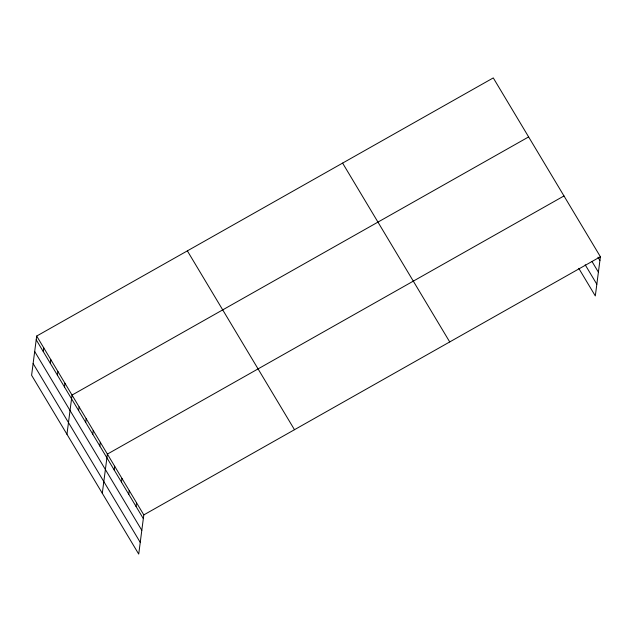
<?xml version="1.0" encoding="UTF-8"?>
<svg xmlns="http://www.w3.org/2000/svg" width="632" height="632" viewBox="0 0 632 632"><rect width="100%" height="100%" fill="white"/><g stroke="black" fill="none" stroke-linecap="round" stroke-linejoin="round"><path stroke-width="0.95" d="M36.688 336.058L31.6 375.258L138.724 554.09L143.812 514.898L36.688 336.058L493.276 77.91L600.4 256.742L595.312 295.942L578.801 268.379M43.276 351.582L43.758 347.861M50.347 363.384L50.829 359.663M57.417 375.187L57.899 371.466M64.488 386.989L64.97 383.269M66.953 434.271L72.04 395.071L528.629 136.923M78.629 410.595L79.111 406.882M85.699 422.397L86.181 418.684M92.77 434.2L93.252 430.487M99.84 446.01L100.322 442.289M102.297 493.284L107.393 454.092L563.981 195.944M114.195 469.971L114.676 466.25M121.478 482.129L121.96 478.416M128.762 494.295L129.244 490.574M136.046 506.453L136.528 502.732M143.812 514.898L600.4 256.742M597.975 257.224L599.918 260.463M592.081 261.632L598.393 272.171M585.177 264.776L596.829 284.234M342.607 163.095L449.723 341.936M187.364 250.872L294.488 429.705M36.206 339.779L143.33 518.611M34.689 351.487L141.805 530.319M33.117 363.55L140.241 542.382"/></g></svg>
